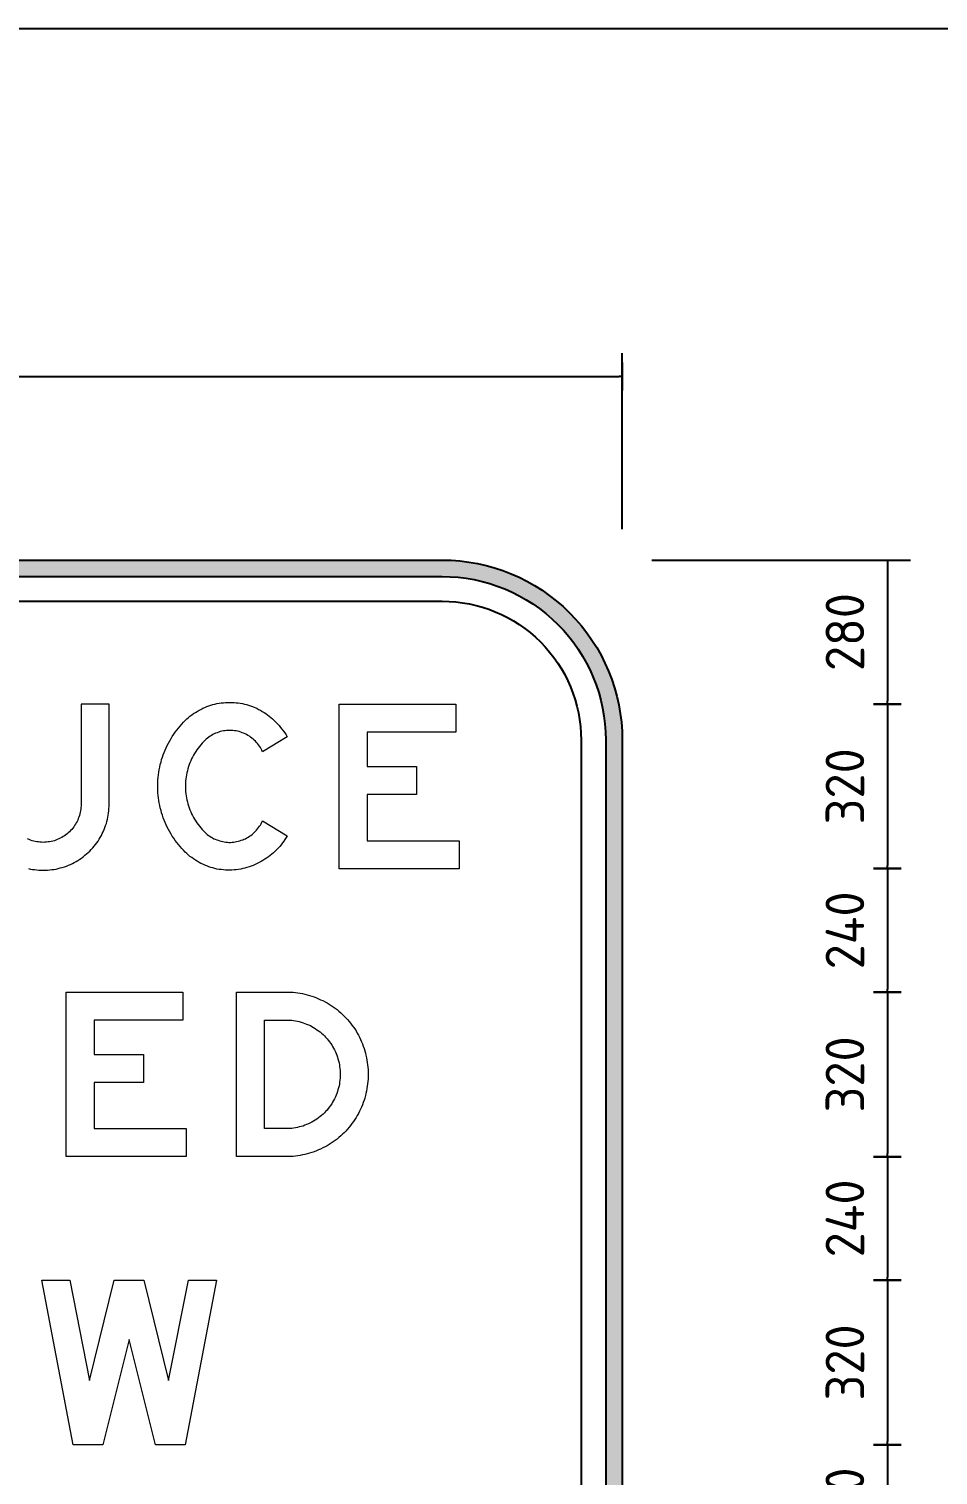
# Model space of a CAD drawing. Extents: x 0 to 420, y 0 to 297.
# Drawn here: x 264.4 to 323.3, y 198.8 to 292.5 of the extents above; entities that cross this region are included whole.
import ezdxf
from ezdxf.enums import TextEntityAlignment as Align

# ---------------------------------------------------------------- set-up
doc = ezdxf.new("R2010")
doc.units = 0
doc.header["$LTSCALE"] = 0.5
doc.layers.get('0').update_dxf_attribs({"linetype": 'CONTINUOUS'})
doc.layers.get('DEFPOINTS').update_dxf_attribs({"linetype": 'CONTINUOUS'})
for name, color, linetype in [('RED', 10, 'CONTINUOUS'), ('T25', 1, 'CONTINUOUS'), ('TBLK18', 4, 'CONTINUOUS'), ('TBLK25', 1, 'CONTINUOUS'), ('TBLK35', 3, 'CONTINUOUS'), ('TBLK50', 7, 'CONTINUOUS')]:
    doc.layers.add(name, color=color, linetype=linetype)
doc.styles.add('ISO', font='iso3098b')
doc.styles.add('ISO3098B', font='iso3098b.shx')
doc.dimstyles.new('SIGNSDIM', dxfattribs={"dimtxt": 2.5, "dimasz": 0.2, "dimexe": 1.5, "dimexo": 2, "dimgap": 1.5, "dimtad": 1, "dimdec": 4, "dimlfac": 30, "dimrnd": 1, "dimdsep": 46, "dimtxsty": 'ISO3098B', "dimblk": 'SGNDIM', "dimcen": 2.5, "dimse2": 1, "dimadec": 0, "dimazin": 0, "dimtfac": 1, "dimtdec": 4, "dimtix": 1, "dimtmove": 0, "dimatfit": 3, "dimldrblk": 'SGNDIM', "dimfxl": 1, "dimtolj": 1, "dimtzin": 0, "dimarcsym": 0})

# ---------------------------------------------------------------- blocks, each defined once
blk = doc.blocks.new('SGNDIM')
for p, q in [((0, 0), (-1, 0)), ((0, 4.5), (0, -4.5))]:
    blk.add_line(p, q)
blk = doc.blocks.new('*D20')
at = {"layer": 'DEFPOINTS', "color": 0, "transparency": 16777216}
for p in [(302.797, 269.977), (216.131, 258.081), (302.797, 258.081)]:
    blk.add_point(p, dxfattribs=at)
at = {"layer": 'T25', "color": 0, "lineweight": -2, "transparency": 16777216}
for p, q in [((216.131, 260.081), (216.131, 271.477)), ((302.797, 260.081), (302.797, 271.477)), ((216.331, 269.977), (302.597, 269.977))]:
    blk.add_line(p, q, dxfattribs=at)
at = {"layer": 'T25', "color": 0, "lineweight": -2, "transparency": 16777216, "xscale": 0.2, "yscale": 0.2, "zscale": 0.2, "rotation": 180}
blk.add_blockref('SGNDIM', (216.131, 269.977), dxfattribs=at)
at = {"layer": 'T25', "color": 0, "lineweight": -2, "transparency": 16777216, "xscale": 0.2, "yscale": 0.2, "zscale": 0.2}
blk.add_blockref('SGNDIM', (302.797, 269.977), dxfattribs=at)
at = {"layer": 'T25', "color": 0, "transparency": 16777216, "insert": (259.464, 272.727), "char_height": 2.5, "attachment_point": 5, "style": 'ISO3098B'}
blk.add_mtext('\\A1;2600', dxfattribs=at)
blk = doc.blocks.new('*D34')
at = {"layer": 'DEFPOINTS', "color": 0, "transparency": 16777216}
for p in [(302.723, 258.081), (313.606, 248.748), (319.97, 248.748)]:
    blk.add_point(p, dxfattribs=at)
at = {"layer": 'T25', "color": 0, "lineweight": -2, "transparency": 16777216}
for p, q in [((304.723, 258.081), (321.47, 258.081)), ((319.97, 257.881), (319.97, 248.948))]:
    blk.add_line(p, q, dxfattribs=at)
at = {"layer": 'T25', "color": 0, "lineweight": -2, "transparency": 16777216, "xscale": 0.2, "yscale": 0.2, "zscale": 0.2}
for p, rotation in [((319.97, 258.081), 90), ((319.97, 248.748), 270)]:
    blk.add_blockref('SGNDIM', p, dxfattribs=dict(at, rotation=rotation))
at = {"layer": 'T25', "color": 0, "transparency": 16777216, "insert": (317.22, 253.415), "char_height": 2.5, "attachment_point": 5, "rotation": 90, "style": 'ISO3098B'}
blk.add_mtext('\\A1;280', dxfattribs=at)
blk = doc.blocks.new('*D41')
at = {"layer": 'DEFPOINTS', "color": 0, "transparency": 16777216}
for p in [(294.797, 248.748), (294.797, 238.081), (319.97, 238.081)]:
    blk.add_point(p, dxfattribs=at)
at = {"layer": 'T25', "color": 0, "lineweight": -2, "transparency": 16777216}
blk.add_line((319.97, 248.548), (319.97, 238.281), dxfattribs=at)
at = {"layer": 'T25', "color": 0, "lineweight": -2, "transparency": 16777216, "xscale": 0.2, "yscale": 0.2, "zscale": 0.2}
for p, rotation in [((319.97, 248.748), 90), ((319.97, 238.081), 270)]:
    blk.add_blockref('SGNDIM', p, dxfattribs=dict(at, rotation=rotation))
at = {"layer": 'T25', "color": 0, "transparency": 16777216, "insert": (317.22, 243.415), "char_height": 2.5, "attachment_point": 5, "rotation": 90, "style": 'ISO3098B'}
blk.add_mtext('\\A1;320', dxfattribs=at)
blk = doc.blocks.new('*D40')
at = {"layer": 'DEFPOINTS', "color": 0, "transparency": 16777216}
for p in [(294.797, 238.081), (294.797, 230.081), (319.97, 230.081)]:
    blk.add_point(p, dxfattribs=at)
at = {"layer": 'T25', "color": 0, "lineweight": -2, "transparency": 16777216}
blk.add_line((319.97, 237.881), (319.97, 230.281), dxfattribs=at)
at = {"layer": 'T25', "color": 0, "lineweight": -2, "transparency": 16777216, "xscale": 0.2, "yscale": 0.2, "zscale": 0.2}
for p, rotation in [((319.97, 238.081), 90), ((319.97, 230.081), 270)]:
    blk.add_blockref('SGNDIM', p, dxfattribs=dict(at, rotation=rotation))
at = {"layer": 'T25', "color": 0, "transparency": 16777216, "insert": (317.22, 234.081), "char_height": 2.5, "attachment_point": 5, "rotation": 90, "style": 'ISO3098B'}
blk.add_mtext('\\A1;240', dxfattribs=at)
blk = doc.blocks.new('*D42')
at = {"layer": 'DEFPOINTS', "color": 0, "transparency": 16777216}
for p in [(294.797, 230.081), (294.797, 219.415), (319.97, 219.415)]:
    blk.add_point(p, dxfattribs=at)
at = {"layer": 'T25', "color": 0, "lineweight": -2, "transparency": 16777216}
blk.add_line((319.97, 229.881), (319.97, 219.615), dxfattribs=at)
at = {"layer": 'T25', "color": 0, "lineweight": -2, "transparency": 16777216, "xscale": 0.2, "yscale": 0.2, "zscale": 0.2}
for p, rotation in [((319.97, 230.081), 90), ((319.97, 219.415), 270)]:
    blk.add_blockref('SGNDIM', p, dxfattribs=dict(at, rotation=rotation))
at = {"layer": 'T25', "color": 0, "transparency": 16777216, "insert": (317.22, 224.748), "char_height": 2.5, "attachment_point": 5, "rotation": 90, "style": 'ISO3098B'}
blk.add_mtext('\\A1;320', dxfattribs=at)
blk = doc.blocks.new('*D43')
at = {"layer": 'DEFPOINTS', "color": 0, "transparency": 16777216}
for p in [(294.797, 219.415), (294.797, 211.415), (319.97, 211.415)]:
    blk.add_point(p, dxfattribs=at)
at = {"layer": 'T25', "color": 0, "lineweight": -2, "transparency": 16777216}
blk.add_line((319.97, 219.215), (319.97, 211.615), dxfattribs=at)
at = {"layer": 'T25', "color": 0, "lineweight": -2, "transparency": 16777216, "xscale": 0.2, "yscale": 0.2, "zscale": 0.2}
for p, rotation in [((319.97, 219.415), 90), ((319.97, 211.415), 270)]:
    blk.add_blockref('SGNDIM', p, dxfattribs=dict(at, rotation=rotation))
at = {"layer": 'T25', "color": 0, "transparency": 16777216, "insert": (317.22, 215.415), "char_height": 2.5, "attachment_point": 5, "rotation": 90, "style": 'ISO3098B'}
blk.add_mtext('\\A1;240', dxfattribs=at)
blk = doc.blocks.new('*D44')
at = {"layer": 'DEFPOINTS', "color": 0, "transparency": 16777216}
for p in [(294.797, 211.415), (294.797, 200.748), (319.97, 200.748)]:
    blk.add_point(p, dxfattribs=at)
at = {"layer": 'T25', "color": 0, "lineweight": -2, "transparency": 16777216}
blk.add_line((319.97, 211.215), (319.97, 200.948), dxfattribs=at)
at = {"layer": 'T25', "color": 0, "lineweight": -2, "transparency": 16777216, "xscale": 0.2, "yscale": 0.2, "zscale": 0.2}
for p, rotation in [((319.97, 211.415), 90), ((319.97, 200.748), 270)]:
    blk.add_blockref('SGNDIM', p, dxfattribs=dict(at, rotation=rotation))
at = {"layer": 'T25', "color": 0, "transparency": 16777216, "insert": (317.22, 206.081), "char_height": 2.5, "attachment_point": 5, "rotation": 90, "style": 'ISO3098B'}
blk.add_mtext('\\A1;320', dxfattribs=at)
blk = doc.blocks.new('*D45')
at = {"layer": 'DEFPOINTS', "color": 0, "transparency": 16777216}
for p in [(294.797, 200.748), (294.797, 192.748), (319.97, 192.748)]:
    blk.add_point(p, dxfattribs=at)
at = {"layer": 'T25', "color": 0, "lineweight": -2, "transparency": 16777216}
blk.add_line((319.97, 200.548), (319.97, 192.948), dxfattribs=at)
at = {"layer": 'T25', "color": 0, "lineweight": -2, "transparency": 16777216, "xscale": 0.2, "yscale": 0.2, "zscale": 0.2}
for p, rotation in [((319.97, 200.748), 90), ((319.97, 192.748), 270)]:
    blk.add_blockref('SGNDIM', p, dxfattribs=dict(at, rotation=rotation))
at = {"layer": 'T25', "color": 0, "transparency": 16777216, "insert": (317.22, 196.748), "char_height": 2.5, "attachment_point": 5, "rotation": 90, "style": 'ISO3098B'}
blk.add_mtext('\\A1;240', dxfattribs=at)
blk = doc.blocks.new('A3BBLK')
at = {"layer": 'TBLK50'}
blk.add_line((415.5, 292.5), (13, 292.5), dxfattribs=at)
blk = doc.blocks.new('title block')
blk.add_blockref('A3BBLK', (0, 0))
at = {"layer": 'TBLK18', "style": 'ISO'}
blk.add_attdef('MR_DIRECTORATE', text='', height=1.5, dxfattribs=at).set_placement((381.5, 67.119), align=Align.CENTER)
for tag, p in [('STREET_NAME', (355.514, 61.1)), ('SUBURB_POSTCODE', (388.488, 61.1)), ('TELEPHONE_NO.', (368.306, 58.836)), ('FAX_NO.', (393.555, 58.836))]:
    blk.add_attdef(tag, p, '', height=1.5, dxfattribs=at)
at = {"layer": 'TBLK25', "style": 'ISO'}
for tag, height, p in [('MR_BRANCH', 2, (381.5, 64.199)), ('ROAD_SECTION', 1.75, (384.5, 29.162)), ('SLK', 1.75, (384.5, 26.108)), ('CHAINAGE', 1.75, (384.5, 19.205))]:
    blk.add_attdef(tag, text='', height=height, dxfattribs=at).set_placement(p, align=Align.CENTER)
for tag, p, height in [('FILE_NUMBER', (371.773, 53.237), 2.5), ('DESIGNED_/_DRAWN', (371.773, 48.487), 2), ('VERIFIED', (371.773, 43.487), 2), ('APPROVED', (371.773, 38.487), 2), ('LOCAL_AUTHORITY', (370.48, 16.733), 1.25)]:
    blk.add_attdef(tag, p, '', height=height, dxfattribs=at)
at = {"layer": 'TBLK35', "style": 'ISO', "width": 0.9}
for tag, p in [('ROAD_PROJECT&NUMBER', (384.5, 32.231)), ('DRAWING_DESCRIPTION', (384.5, 22.288))]:
    blk.add_attdef(tag, text='', height=2.5, dxfattribs=at).set_placement(p, align=Align.CENTER)
at = {"layer": 'TBLK50', "style": 'ISO'}
blk.add_attdef('DRG_NUMBER', (356.803, 6.021), '', height=5, dxfattribs=at)

msp = doc.modelspace()

# ---------------------------------------------------------------- hatches: boundary and pattern name
at = {"layer": 'RED'}
h = msp.add_hatch(color=256, dxfattribs=at)
edge = h.paths.add_edge_path()
edge.add_line((216.1305041, 165.7480408), (216.1305041, 246.4147075))
edge.add_arc((227.7971707, 246.4147075), 11.6666667, 90, 180, ccw=False)
edge.add_line((227.7971707, 258.0813741), (291.1305041, 258.0813741))
edge.add_arc((291.1305041, 246.4147075), 11.6666667, 0, 90, ccw=False)
edge.add_line((302.7971707, 246.4147075), (302.7971707, 165.7480408))
edge.add_arc((291.1305041, 165.7480408), 11.6666667, 270, 360, ccw=False)
edge.add_line((291.1305041, 154.0813741), (227.7971707, 154.0813741))
edge.add_arc((227.7971707, 165.7480408), 11.6666667, 180, 270, ccw=False)
edge = h.paths.add_edge_path(flags=16)
edge.add_line((217.1971707, 165.7480408), (217.1971707, 246.4147075))
edge.add_arc((227.7971707, 246.4147075), 10.6, 90, 180, ccw=False)
edge.add_line((227.7971707, 257.0147075), (291.1305041, 257.0147075))
edge.add_arc((291.1305041, 246.4147075), 10.6, 0, 90, ccw=False)
edge.add_line((301.7305041, 246.4147075), (301.7305041, 165.7480408))
edge.add_arc((291.1305041, 165.7480408), 10.6, -90, 0, ccw=False)
edge.add_line((291.1305041, 155.1480408), (227.7971707, 155.1480408))
edge.add_arc((227.7971707, 165.7480408), 10.6, 180, 270, ccw=False)

# ---------------------------------------------------------------- linework, layer by layer
for points in [[(216.1305041, 165.7480408), (216.1305041, 246.4147075, -0.4142135624), (227.7971707, 258.0813741), (291.1305041, 258.0813741, -0.4142135624), (302.7971707, 246.4147075), (302.7971707, 165.7480408, -0.4142135624), (291.1305041, 154.0813741), (227.7971707, 154.0813741, -0.4142135624)], [(217.1971707, 165.7480408), (217.1971707, 246.4147075, -0.4142135624), (227.7971707, 257.0147075), (291.1305041, 257.0147075, -0.4142135624), (301.7305041, 246.4147075), (301.7305041, 165.7480408, -0.4142135624), (291.1305041, 155.1480408), (227.7971707, 155.1480408, -0.4142135624)], [(218.7971707, 165.7480408), (218.7971707, 246.4147075, -0.4142135624), (227.7971707, 255.4147075), (291.1305041, 255.4147075, -0.4142135624), (300.1305041, 246.4147075), (300.1305041, 165.7480408, -0.4142135624), (291.1305041, 156.7480408), (227.7971707, 156.7480408, -0.4142135624)]]:
    msp.add_lwpolyline(points, format="xyb", close=True, dxfattribs=at)
at = {"layer": 'RED', "lineweight": 0}
msp.add_lwpolyline([(264.3276335, 238.0902794), (264.4589461, 238.0544669), (264.6021962, 238.0305918), (264.7335088, 238.0186543), (264.876759, 237.9947793), (265.0080716, 237.9828418), (265.1513217, 237.9828418), (265.2945719, 237.9828418), (265.4258845, 237.9828418), (265.5691346, 237.9828418), (265.7123848, 237.9947793), (265.8436974, 238.0186543), (265.9869475, 238.0305918), (266.1182602, 238.0544669), (266.2615103, 238.0902794), (266.3928229, 238.1260919), (266.5241356, 238.1619045), (266.6673857, 238.2096545), (266.7986983, 238.245467), (266.9180734, 238.3051546), (267.0493861, 238.3529046), (267.1806987, 238.4125922), (267.3000738, 238.4842173), (267.4194489, 238.5439048), (267.538824, 238.6155299), (267.6581991, 238.6990925), (267.7775743, 238.7707175), (267.8850119, 238.8542801), (267.9924495, 238.9497802), (268.0998871, 239.0333428), (268.2073247, 239.1288429), (268.3028248, 239.224343), (268.3983249, 239.3317806), (268.4938249, 239.4272807), (268.589325, 239.5347183), (268.6728876, 239.6421559), (268.7564502, 239.761531), (268.8400128, 239.8689686), (268.9116378, 239.9883437), (268.9832629, 240.1077188), (269.054888, 240.2270939), (269.1145755, 240.3584066), (269.1742631, 240.4777817), (269.2339507, 240.6090943), (269.2817007, 240.7404069), (269.3294507, 240.8717195), (269.3772008, 241.0030322), (269.4130133, 241.1343448), (269.4488259, 241.2775949), (269.4727009, 241.4089076), (269.4965759, 241.5521577), (269.5204509, 241.6834703), (269.5323884, 241.8267205), (269.5443259, 241.9699706), (269.5562635, 242.1012832), (269.5562635, 242.2445334), (269.5562635, 248.7504771), (267.7417617, 248.7504771), (267.7417617, 242.2445334), (267.7417617, 242.1370958), (267.7298242, 242.0415957), (267.7178867, 241.9341581), (267.7059492, 241.8267205), (267.6820742, 241.7312204), (267.6581991, 241.6237828), (267.6343241, 241.5282827), (267.5985116, 241.4208451), (267.5626991, 241.325345), (267.5268865, 241.2298449), (267.4791365, 241.1343448), (267.4313864, 241.0507822), (267.3836364, 240.9552821), (267.3239488, 240.8717195), (267.2642613, 240.788157), (267.2045737, 240.7045944), (267.1329486, 240.6210318), (267.0613236, 240.5494067), (266.9896985, 240.4777817), (266.9061359, 240.4061566), (266.8345109, 240.3345315), (266.7509483, 240.274844), (266.6673857, 240.2151564), (266.5718856, 240.1554689), (266.488323, 240.1077188), (266.3928229, 240.0480313), (266.2973228, 240.0122187), (266.2018228, 239.9644687), (266.1063227, 239.9286561), (266.0108226, 239.8928436), (265.903385, 239.8689686), (265.8078849, 239.8450936), (265.7004473, 239.8212185), (265.6049472, 239.809281), (265.4975096, 239.7973435), (265.390072, 239.7973435), (265.2945719, 239.785406), (265.1871343, 239.7973435), (265.0796967, 239.7973435), (264.9841966, 239.809281), (264.876759, 239.8212185), (264.7693214, 239.8450936), (264.6738213, 239.8689686), (264.5783212, 239.8928436), (264.4708836, 239.9286561), (264.3753835, 239.9644687), (264.2798834, 240.0122187)], dxfattribs=at)
for points in [[(280.2522737, 247.6880386), (280.3597113, 247.580601), (280.4552114, 247.4612258), (280.562649, 247.3537882), (280.6581491, 247.2344131), (280.7536492, 247.115038), (280.8491493, 246.9956629), (280.9327118, 246.8762878), (281.0162744, 246.7449752), (281.099837, 246.6136625), (279.5002105, 245.6586616), (279.4524604, 245.7541617), (279.4047104, 245.8377243), (279.3569603, 245.9332244), (279.2972728, 246.016787), (279.2375852, 246.1003495), (279.1778977, 246.1839121), (279.1062726, 246.2555372), (279.0346475, 246.3390998), (278.9630225, 246.4107248), (278.8794599, 246.4704124), (278.8078348, 246.5420375), (278.7242722, 246.601725), (278.6407096, 246.6614126), (278.5452096, 246.7211001), (278.461647, 246.7688502), (278.3661469, 246.8166002), (278.2706468, 246.8524128), (278.1751467, 246.8882253), (278.0796466, 246.9240378), (277.9841465, 246.9598504), (277.8767089, 246.9837254), (277.7812088, 247.0076004), (277.6737712, 247.0195379), (277.5782711, 247.0314754), (277.4708335, 247.043413), (277.3633959, 247.043413), (277.2678958, 247.043413), (277.1604582, 247.0314754), (277.0530206, 247.0195379), (276.9575205, 247.0076004), (276.8500829, 246.9837254), (276.7545828, 246.9598504), (276.6590828, 246.9240378), (276.5516452, 246.8882253), (276.4561451, 246.8524128), (276.360645, 246.8166002), (276.2770824, 246.7688502), (276.1815823, 246.7091626), (276.0980197, 246.6614126), (276.0144571, 246.601725), (275.9308946, 246.5420375), (275.847332, 246.4704124), (275.7757069, 246.3987873), (275.6682693, 246.3032872), (275.5847067, 246.2077872), (275.4892066, 246.1003495), (275.4056441, 246.0048495), (275.3220815, 245.8974119), (275.2385189, 245.7780367), (275.1668938, 245.6705991), (275.0952688, 245.551224), (275.0236437, 245.4318489), (274.9639561, 245.3124738), (274.9042686, 245.1930987), (274.844581, 245.0737236), (274.796831, 244.9424109), (274.7490809, 244.8230358), (274.7013309, 244.6917232), (274.6655183, 244.5604106), (274.6297058, 244.4290979), (274.5938933, 244.2977853), (274.5700183, 244.1664727), (274.5461432, 244.0232226), (274.5222682, 243.8919099), (274.5103307, 243.7605973), (274.5103307, 243.6173472), (274.4983932, 243.4860345), (274.4983932, 243.3547219), (274.5103307, 243.2114718), (274.5103307, 243.0801592), (274.5222682, 242.936909), (274.5461432, 242.8055964), (274.5700183, 242.6742838), (274.5938933, 242.5429711), (274.6297058, 242.4116585), (274.6655183, 242.2803459), (274.7013309, 242.1490333), (274.7490809, 242.0177206), (274.796831, 241.886408), (274.844581, 241.7670329), (274.9042686, 241.6357203), (274.9639561, 241.5163452), (275.0236437, 241.39697), (275.0952688, 241.2775949), (275.1668938, 241.1582198), (275.2385189, 241.0507822), (275.3220815, 240.9433446), (275.4056441, 240.835907), (275.4892066, 240.7284694), (275.5847067, 240.6210318), (275.6682693, 240.5255317), (275.7757069, 240.4300316), (275.847332, 240.3584066), (275.918957, 240.298719), (276.0025196, 240.2390314), (276.0860822, 240.1793439), (276.1696448, 240.1196563), (276.2532074, 240.0719063), (276.3487075, 240.0241562), (276.43227, 239.9883437), (276.5277701, 239.9405937), (276.6232702, 239.9167186), (276.7187703, 239.8809061), (276.8142704, 239.8570311), (276.921708, 239.8331561), (277.0172081, 239.809281), (277.1127082, 239.7973435), (277.2201458, 239.7973435), (277.3156459, 239.785406), (277.4230835, 239.785406), (277.5185836, 239.7973435), (277.6260212, 239.7973435), (277.7215213, 239.809281), (277.8170214, 239.8331561), (277.9125215, 239.8570311), (278.0199591, 239.8809061), (278.1154591, 239.9167186), (278.2109592, 239.9405937), (278.2945218, 239.9883437), (278.3900219, 240.0241562), (278.485522, 240.0719063), (278.5690846, 240.1196563), (278.6526472, 240.1793439), (278.7362097, 240.2390314), (278.8197723, 240.298719), (278.8913974, 240.3584066), (278.9630225, 240.4300316), (279.0346475, 240.5016567), (279.1062726, 240.5732818), (279.1778977, 240.6568443), (279.2375852, 240.7404069), (279.2972728, 240.8239695), (279.3569603, 240.9075321), (279.4047104, 240.9910947), (279.4524604, 241.0865948), (279.5002105, 241.1820948), (281.099837, 240.2151564), (281.0282119, 240.0957813), (280.9446494, 239.9764062), (280.8730243, 239.8570311), (280.7894617, 239.7495935), (280.6939616, 239.6302184), (280.610399, 239.5227808), (280.5148989, 239.4153432), (280.4193989, 239.3198431), (280.3119612, 239.2124055), (280.2045236, 239.1169054), (280.097086, 239.0214053), (279.9896484, 238.9378427), (279.8822108, 238.8542801), (279.7628357, 238.7707175), (279.6434606, 238.687155), (279.5240855, 238.6155299), (279.4047104, 238.5439048), (279.2733978, 238.4722798), (279.1540226, 238.4125922), (279.02271, 238.3529046), (278.8913974, 238.2932171), (278.7600848, 238.245467), (278.6287721, 238.197717), (278.485522, 238.1619045), (278.3542094, 238.1141544), (278.2109592, 238.0902794), (278.0796466, 238.0544669), (277.9363965, 238.0305918), (277.7931463, 238.0067168), (277.6498962, 237.9947793), (277.5066461, 237.9828418), (277.3633959, 237.9828418), (277.2320833, 237.9828418), (277.0888332, 237.9828418), (276.9575205, 237.9947793), (276.8142704, 238.0186543), (276.6829578, 238.0305918), (276.5397076, 238.0544669), (276.408395, 238.0902794), (276.2770824, 238.1260919), (276.1457698, 238.1619045), (276.0144571, 238.2096545), (275.8831445, 238.2574045), (275.7518319, 238.3051546), (275.6205193, 238.3648421), (275.5011441, 238.4245297), (275.381769, 238.4842173), (275.2623939, 238.5558423), (275.1430188, 238.6274674), (275.0236437, 238.71103), (274.9162061, 238.7945926), (274.796831, 238.8781551), (274.6893934, 238.9617177), (274.5938933, 239.0572178), (274.4864557, 239.1527179), (274.3790181, 239.272093), (274.259643, 239.3914681), (274.1522054, 239.5108432), (274.0447678, 239.6421559), (273.9373302, 239.7734685), (273.8418301, 239.9047811), (273.74633, 240.0480313), (273.6508299, 240.1793439), (273.5672673, 240.322594), (273.4837047, 240.4658442), (273.4001421, 240.6210318), (273.3285171, 240.7642819), (273.256892, 240.9194696), (273.1852669, 241.0627197), (273.1255794, 241.2179074), (273.0658918, 241.373095), (273.0181418, 241.5402202), (272.9584542, 241.6954078), (272.9226417, 241.8505955), (272.8748916, 242.0177206), (272.8390791, 242.1729083), (272.8032666, 242.3400335), (272.7793915, 242.5071586), (272.7555165, 242.6742838), (272.743579, 242.8294714), (272.719704, 242.9965966), (272.719704, 243.1637217), (272.7077665, 243.3308469), (272.7077665, 243.4979721), (272.719704, 243.6650972), (272.719704, 243.8322224), (272.743579, 243.9993475), (272.7555165, 244.1664727), (272.7793915, 244.3335979), (272.8032666, 244.4887855), (272.8390791, 244.6559107), (272.8748916, 244.8230358), (272.9226417, 244.9782235), (272.9584542, 245.1453486), (273.0181418, 245.3005363), (273.0658918, 245.4557239), (273.1255794, 245.6109116), (273.1852669, 245.7660992), (273.256892, 245.9212869), (273.3285171, 246.064537), (273.4001421, 246.2197247), (273.4837047, 246.3629748), (273.5672673, 246.5062249), (273.6508299, 246.6494751), (273.74633, 246.7927252), (273.8418301, 246.9240378), (273.9373302, 247.0553505), (274.0447678, 247.1866631), (274.1522054, 247.3179757), (274.259643, 247.4373508), (274.3790181, 247.5686635), (274.4864557, 247.6880386), (274.5938933, 247.7835387), (274.6893934, 247.8671012), (274.796831, 247.9626013), (274.9162061, 248.0461639), (275.0236437, 248.1297265), (275.1430188, 248.2013516), (275.2623939, 248.2729766), (275.381769, 248.3446017), (275.5011441, 248.4042893), (275.6205193, 248.4759143), (275.7518319, 248.5236644), (275.8831445, 248.5833519), (276.0144571, 248.631102), (276.1457698, 248.6669145), (276.2770824, 248.7146645), (276.408395, 248.7385396), (276.5397076, 248.7743521), (276.6829578, 248.7982271), (276.8142704, 248.8221022), (276.9575205, 248.8340397), (277.0888332, 248.8459772), (277.2320833, 248.8579147), (277.3633959, 248.8579147), (277.5066461, 248.8579147), (277.6498962, 248.8459772), (277.7812088, 248.8340397), (277.924459, 248.8221022), (278.0557716, 248.7982271), (278.1990217, 248.7743521), (278.3303344, 248.7385396), (278.461647, 248.7146645), (278.5929596, 248.6669145), (278.7242722, 248.631102), (278.8555849, 248.5833519), (278.9868975, 248.5236644), (279.1182101, 248.4759143), (279.2375852, 248.4042893), (279.3569603, 248.3446017), (279.4763354, 248.2729766), (279.5957106, 248.2013516), (279.7150857, 248.1297265), (279.8225233, 248.0461639), (279.9299609, 247.9626013), (280.0373985, 247.8671012), (280.1448361, 247.7835387)], [(284.4542777, 248.7504771), (292.02266, 248.7504771), (292.02266, 246.9359753), (286.2687794, 246.9359753), (286.2687794, 244.6917232), (289.4680325, 244.6917232), (289.4680325, 242.889159), (286.2687794, 242.889159), (286.2687794, 239.8928436), (292.2375352, 239.8928436), (292.2375352, 238.0783419), (284.4542777, 238.0783419), (284.4542777, 248.7504771)], [(266.7748233, 230.0802092), (274.3432055, 230.0802092), (274.3432055, 228.2657075), (268.589325, 228.2657075), (268.589325, 226.0333929), (271.7885781, 226.0333929), (271.7885781, 224.2188911), (268.589325, 224.2188911), (268.589325, 221.2345133), (274.5580807, 221.2345133), (274.5580807, 219.4200115), (266.7748233, 219.4200115), (266.7748233, 230.0802092)], [(281.0043369, 219.4200115), (277.8050839, 219.4200115), (277.8050839, 230.0802092), (281.0043369, 230.0802092), (281.1595246, 230.0802092), (281.3147122, 230.0802092), (281.4698999, 230.0682717), (281.6250875, 230.0563342), (281.7802752, 230.0324592), (281.9354628, 230.0085842), (282.0906504, 229.9847091), (282.2339006, 229.9488966), (282.3890882, 229.9130841), (282.5442759, 229.865334), (282.687526, 229.817584), (282.8307762, 229.7698339), (282.9859638, 229.7101464), (283.1292139, 229.6504588), (283.2605266, 229.5907713), (283.4037767, 229.5310837), (283.5470268, 229.4594586), (283.6783395, 229.3758961), (283.8096521, 229.304271), (283.9409647, 229.2207084), (284.0722773, 229.1252083), (284.20359, 229.0416457), (284.3229651, 228.9461456), (284.4423402, 228.8506455), (284.5617153, 228.7432079), (284.6691529, 228.6357703), (284.788528, 228.5283327), (284.8959656, 228.4208951), (285.0034032, 228.30152), (285.0989033, 228.1821449), (285.1944034, 228.0627698), (285.2899035, 227.9433947), (285.3854036, 227.8120821), (285.4689662, 227.6927069), (285.5525288, 227.5613943), (285.6360913, 227.4181442), (285.7077164, 227.2868316), (285.7793415, 227.1555189), (285.8509665, 227.0122688), (285.9106541, 226.8690187), (285.9703417, 226.7257685), (286.0180917, 226.5825184), (286.0777793, 226.4273307), (286.1255293, 226.2840806), (286.1613418, 226.1288929), (286.1971544, 225.9856428), (286.2329669, 225.8304552), (286.2568419, 225.6752675), (286.280717, 225.5200799), (286.304592, 225.3768297), (286.3165295, 225.2216421), (286.328467, 225.0664544), (286.3404045, 224.9112668), (286.3404045, 224.7560791), (286.3404045, 224.6008915), (286.328467, 224.4457038), (286.3165295, 224.2905162), (286.304592, 224.1353285), (286.280717, 223.9801409), (286.2568419, 223.8249532), (286.2329669, 223.6697656), (286.1971544, 223.5145779), (286.1613418, 223.3713278), (286.1255293, 223.2161402), (286.0777793, 223.07289), (286.0180917, 222.9296399), (285.9703417, 222.7744522), (285.9106541, 222.6312021), (285.8509665, 222.487952), (285.7793415, 222.3566393), (285.7077164, 222.2133892), (285.6360913, 222.0820766), (285.5525288, 221.9507639), (285.4689662, 221.8194513), (285.3854036, 221.6881387), (285.2899035, 221.5568261), (285.1944034, 221.437451), (285.0989033, 221.3180758), (285.0034032, 221.1987007), (284.8959656, 221.0793256), (284.788528, 220.971888), (284.6691529, 220.8644504), (284.5617153, 220.7570128), (284.4423402, 220.6615127), (284.3229651, 220.5540751), (284.20359, 220.4705125), (284.0722773, 220.3750124), (283.9409647, 220.2914499), (283.8096521, 220.2078873), (283.6783395, 220.1243247), (283.5470268, 220.0526996), (283.4037767, 219.9810746), (283.2605266, 219.9094495), (283.1292139, 219.8497619), (282.9859638, 219.7900744), (282.8307762, 219.7303868), (282.687526, 219.6826368), (282.5442759, 219.6348867), (282.3890882, 219.5990742), (282.2339006, 219.5513242), (282.0906504, 219.5274491), (281.9354628, 219.4916366), (281.7802752, 219.4677616), (281.6250875, 219.4558241), (281.4698999, 219.431949), (281.3147122, 219.4200115), (281.1595246, 219.4200115)], [(281.0043369, 221.2345133), (279.6195856, 221.2345133), (279.6195856, 228.2657075), (281.0043369, 228.2657075), (281.1356495, 228.2657075), (281.2550247, 228.2657075), (281.3863373, 228.25377), (281.5057124, 228.2418325), (281.637025, 228.2179574), (281.7564001, 228.1940824), (281.8757752, 228.1702074), (282.0070879, 228.1343949), (282.126463, 228.0985823), (282.2458381, 228.0508323), (282.3532757, 228.0030822), (282.4726508, 227.9553322), (282.5920259, 227.9075821), (282.6994635, 227.8478946), (282.8069011, 227.788207), (282.9143387, 227.716582), (283.0217763, 227.6449569), (283.1172764, 227.5733318), (283.224714, 227.5017068), (283.3202141, 227.4181442), (283.4157142, 227.3345816), (283.4992768, 227.251019), (283.5828394, 227.1555189), (283.6783395, 227.0600188), (283.7499645, 226.9645187), (283.8335271, 226.8690187), (283.9051522, 226.761581), (283.9767773, 226.6541434), (284.0364648, 226.5467058), (284.0961524, 226.4392682), (284.1558399, 226.3318306), (284.2155275, 226.2124555), (284.2632775, 226.1050179), (284.3110276, 225.9856428), (284.3468401, 225.8662677), (284.3826526, 225.7468926), (284.4184652, 225.6275175), (284.4542777, 225.4962048), (284.4781527, 225.3768297), (284.4900902, 225.2574546), (284.5020278, 225.126142), (284.5139653, 225.0067669), (284.5259028, 224.8754542), (284.5259028, 224.7560791), (284.5259028, 224.6247665), (284.5139653, 224.5053914), (284.5020278, 224.3740788), (284.4900902, 224.2547037), (284.4781527, 224.123391), (284.4542777, 224.0040159), (284.4184652, 223.8846408), (284.3826526, 223.7533282), (284.3468401, 223.6339531), (284.3110276, 223.5145779), (284.2632775, 223.4071403), (284.2155275, 223.2877652), (284.1558399, 223.1683901), (284.0961524, 223.0609525), (284.0364648, 222.9535149), (283.9767773, 222.8460773), (283.9051522, 222.7386397), (283.8335271, 222.6431396), (283.7499645, 222.535702), (283.6783395, 222.4402019), (283.5828394, 222.3447018), (283.4992768, 222.2611392), (283.4157142, 222.1656392), (283.3202141, 222.0820766), (283.224714, 222.0104515), (283.1172764, 221.9268889), (283.0217763, 221.8552639), (282.9143387, 221.7836388), (282.8069011, 221.7239512), (282.6994635, 221.6523262), (282.5920259, 221.6045761), (282.4726508, 221.5448886), (282.3532757, 221.4971385), (282.2458381, 221.4493885), (282.126463, 221.4016384), (282.0070879, 221.3658259), (281.8757752, 221.3419509), (281.7564001, 221.3061383), (281.637025, 221.2822633), (281.5057124, 221.2703258), (281.3863373, 221.2464508), (281.2550247, 221.2345133), (281.1356495, 221.2345133)], [(265.1990718, 211.4218789), (267.0135735, 211.4218789), (268.2908872, 204.9159352), (269.8905138, 211.4218789), (271.8124531, 211.4218789), (273.4120796, 204.9159352), (274.6893934, 211.4218789), (276.5038951, 211.4218789), (274.4745182, 200.7497437), (272.5525788, 200.7497437), (270.8574522, 207.5780002), (269.1503881, 200.7497437), (267.2284487, 200.7497437), (265.1990718, 211.4218789)]]:
    msp.add_lwpolyline(points, close=True, dxfattribs=at)

# ---------------------------------------------------------------- block references
at = {"color": 1}
msp.add_blockref('title block', (-0.0000004, -0.0000002), dxfattribs=at)

# ---------------------------------------------------------------- dimensions: what is measured, and where the dimension line sits
at = {"layer": 'T25'}
dim = msp.add_linear_dim(base=(302.7971707, 269.9772274), p1=(216.1305041, 258.0813741), p2=(302.7971707, 258.0813741), dimstyle='SIGNSDIM', override={"dimse2": 0}, dxfattribs=at)
dim.commit()
dim.dimension.update_dxf_attribs({"geometry": '*D20', "text_midpoint": (259.4638374, 272.7272274)})
dim = msp.add_linear_dim(base=(319.9701105, 248.7480408), p1=(302.7232138, 258.0813741), p2=(313.6064741, 248.7480408), angle=90, dimstyle='SIGNSDIM', dxfattribs=at)
dim.commit()
dim.dimension.update_dxf_attribs({"geometry": '*D34', "text_midpoint": (317.2201105, 253.4147075)})
for base, p1, p2, picture, middle in [((319.9701105, 238.0813741), (294.7971707, 248.7480408), (294.7971707, 238.0813741), '*D41', (317.2201105, 243.4147075)), ((319.9701105, 230.0813741), (294.7971707, 238.0813741), (294.7971707, 230.0813741), '*D40', (317.2201105, 234.0813741)), ((319.9701105, 219.4147075), (294.7971707, 230.0813741), (294.7971707, 219.4147075), '*D42', (317.2201105, 224.7480408)), ((319.9701105, 211.4147075), (294.7971707, 219.4147075), (294.7971707, 211.4147075), '*D43', (317.2201105, 215.4147075)), ((319.9701105, 200.7480408), (294.7971707, 211.4147075), (294.7971707, 200.7480408), '*D44', (317.2201105, 206.0813741)), ((319.9701105, 192.7480408), (294.7971707, 200.7480408), (294.7971707, 192.7480408), '*D45', (317.2201105, 196.7480408))]:
    dim = msp.add_linear_dim(base=base, p1=p1, p2=p2, angle=90, dimstyle='SIGNSDIM', override={"dimse1": 1}, dxfattribs=at)
    dim.commit()
    dim.dimension.update_dxf_attribs({"geometry": picture, "text_midpoint": middle})

doc.saveas('drawing.dxf')
